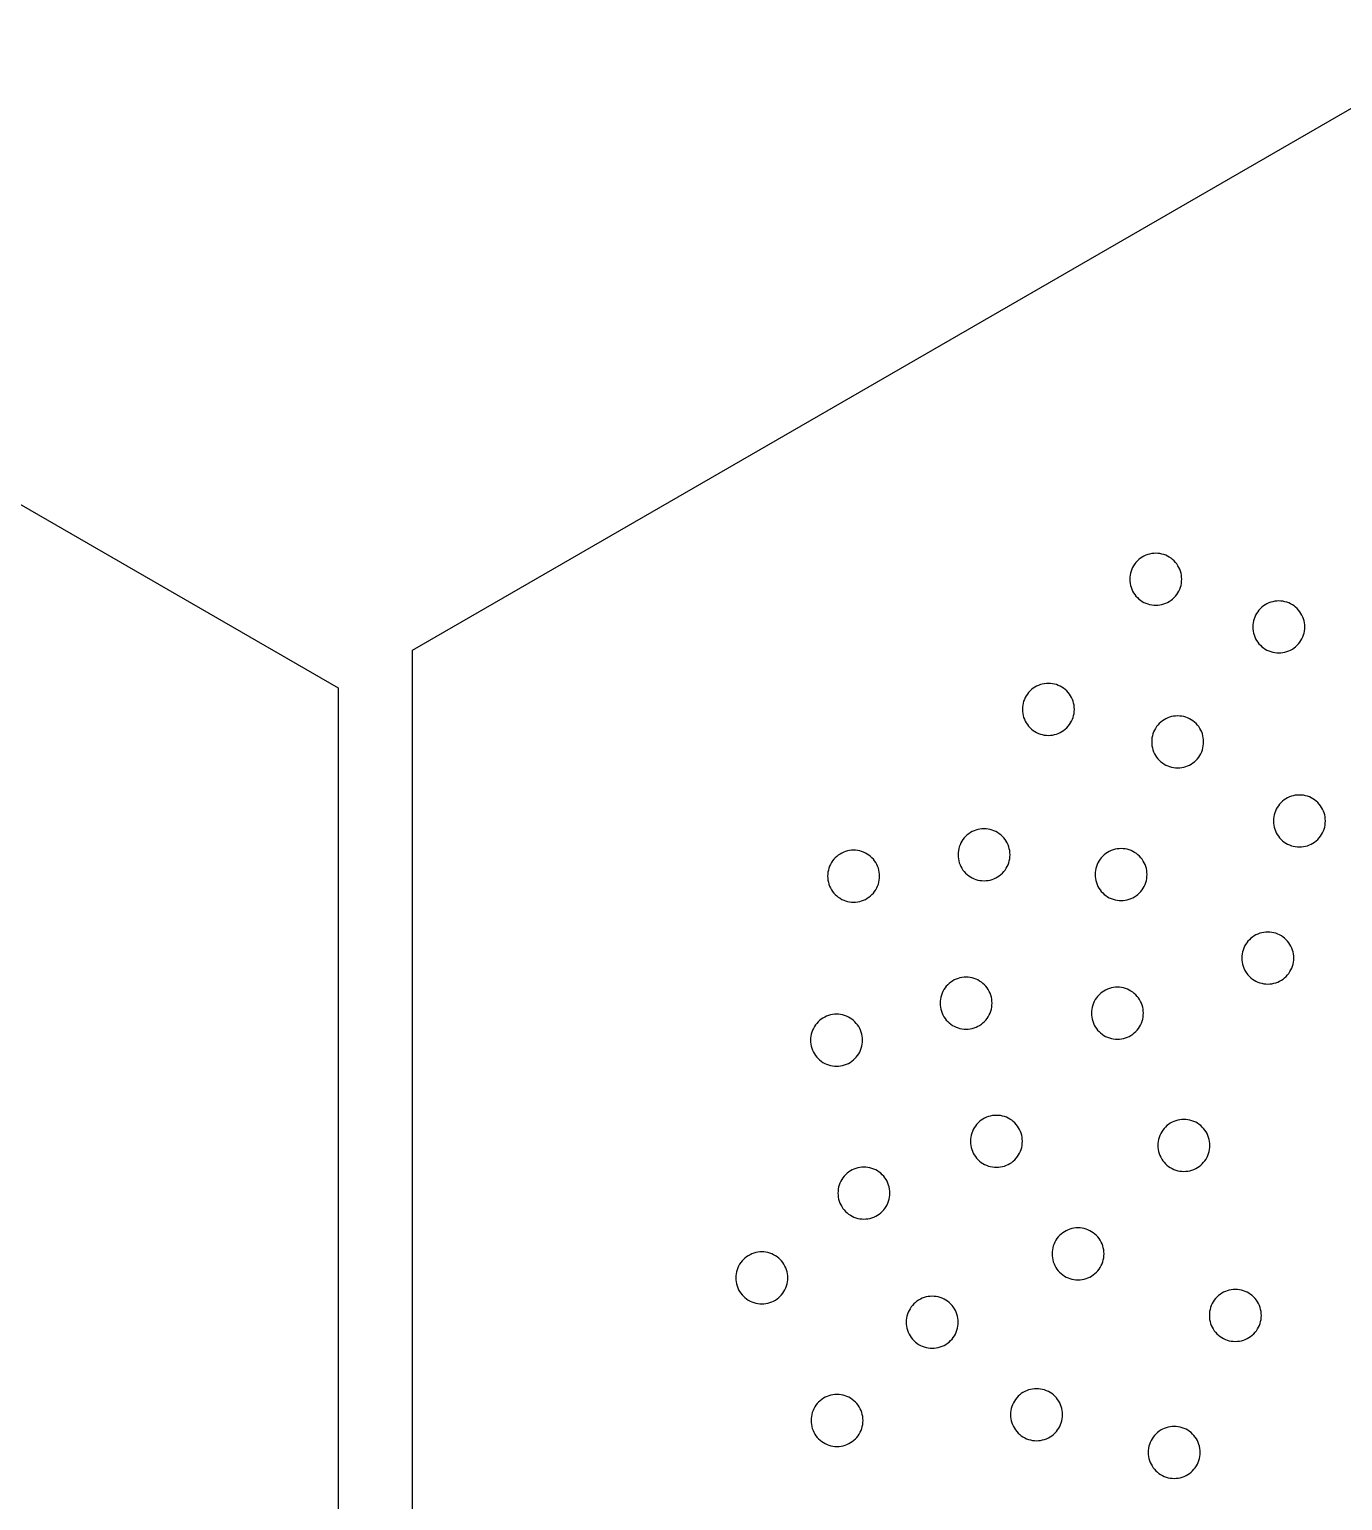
# Model space of a CAD drawing. Header units: millimetres. Extents: x 0 to 377, y 0 to 280.
# Drawn here: x 240.1 to 310.9, y 200.8 to 280 of the extents above; entities that cross this region are included whole.
import ezdxf

# ---------------------------------------------------------------- set-up
doc = ezdxf.new("R2010")
doc.units = ezdxf.units.MM
doc.layers.add('CUT', color=1, linetype='Continuous')

msp = doc.modelspace()

# ---------------------------------------------------------------- linework, layer by layer
at = {"layer": 'CUT'}
for points in [[(256.764, 173.6), (195.334, 138.133), (133.904, 173.6), (133.904, 244.533), (195.334, 280), (256.764, 244.533), (256.764, 173.6)], [(376.58, 179.7), (318.672, 146.267), (260.764, 179.7), (260.764, 246.567), (318.672, 280), (376.58, 246.567), (376.58, 179.7)], [(302.09, 249.846), (302.128, 249.949), (302.158, 250.055), (302.179, 250.163), (302.192, 250.272), (302.196, 250.382), (302.192, 250.492), (302.179, 250.601), (302.158, 250.709), (302.128, 250.815), (302.09, 250.918), (302.044, 251.018), (301.99, 251.114), (301.929, 251.205), (301.861, 251.291), (301.786, 251.372), (301.706, 251.447), (301.619, 251.515), (301.528, 251.576), (301.432, 251.629), (301.332, 251.675), (301.229, 251.714), (301.123, 251.743), (301.015, 251.765), (300.906, 251.778), (300.796, 251.782), (300.686, 251.778), (300.577, 251.765), (300.469, 251.743), (300.364, 251.714), (300.261, 251.675), (300.161, 251.629), (300.065, 251.576), (299.973, 251.515), (299.887, 251.447), (299.806, 251.372), (299.732, 251.291), (299.664, 251.205), (299.603, 251.114), (299.549, 251.018), (299.503, 250.918), (299.465, 250.815), (299.435, 250.709), (299.414, 250.601), (299.401, 250.492), (299.396, 250.382), (299.401, 250.272), (299.414, 250.163), (299.435, 250.055), (299.465, 249.949), (299.503, 249.846), (299.549, 249.746), (299.603, 249.651), (299.664, 249.559), (299.732, 249.473), (299.806, 249.392), (299.887, 249.317), (299.973, 249.249), (300.065, 249.188), (300.161, 249.135), (300.261, 249.089), (300.364, 249.051), (300.469, 249.021), (300.577, 248.999), (300.686, 248.986), (300.796, 248.982), (300.906, 248.986), (301.015, 248.999), (301.123, 249.021), (301.229, 249.051), (301.332, 249.089), (301.432, 249.135), (301.528, 249.188), (301.619, 249.249), (301.706, 249.317), (301.786, 249.392), (301.861, 249.473), (301.929, 249.559), (301.99, 249.651), (302.044, 249.746), (302.09, 249.846)], [(308.715, 247.278), (308.753, 247.381), (308.783, 247.487), (308.804, 247.595), (308.817, 247.704), (308.821, 247.814), (308.817, 247.924), (308.804, 248.033), (308.783, 248.141), (308.753, 248.247), (308.715, 248.35), (308.669, 248.45), (308.615, 248.546), (308.554, 248.637), (308.486, 248.723), (308.411, 248.804), (308.331, 248.879), (308.244, 248.947), (308.153, 249.008), (308.057, 249.061), (307.957, 249.107), (307.854, 249.145), (307.748, 249.175), (307.64, 249.197), (307.531, 249.21), (307.421, 249.214), (307.312, 249.21), (307.202, 249.197), (307.095, 249.175), (306.989, 249.145), (306.886, 249.107), (306.786, 249.061), (306.69, 249.008), (306.599, 248.947), (306.512, 248.879), (306.431, 248.804), (306.357, 248.723), (306.289, 248.637), (306.228, 248.546), (306.174, 248.45), (306.128, 248.35), (306.09, 248.247), (306.06, 248.141), (306.039, 248.033), (306.026, 247.924), (306.021, 247.814), (306.026, 247.704), (306.039, 247.595), (306.06, 247.487), (306.09, 247.381), (306.128, 247.278), (306.174, 247.178), (306.228, 247.083), (306.289, 246.991), (306.357, 246.905), (306.431, 246.824), (306.512, 246.749), (306.599, 246.681), (306.69, 246.62), (306.786, 246.567), (306.886, 246.521), (306.989, 246.483), (307.095, 246.453), (307.202, 246.431), (307.312, 246.418), (307.421, 246.414), (307.531, 246.418), (307.64, 246.431), (307.748, 246.453), (307.854, 246.483), (307.957, 246.521), (308.057, 246.567), (308.153, 246.62), (308.244, 246.681), (308.331, 246.749), (308.411, 246.824), (308.486, 246.905), (308.554, 246.991), (308.615, 247.083), (308.669, 247.178), (308.715, 247.278)], [(296.308, 242.839), (296.346, 242.942), (296.376, 243.048), (296.397, 243.156), (296.41, 243.265), (296.414, 243.375), (296.41, 243.485), (296.397, 243.594), (296.376, 243.702), (296.346, 243.808), (296.308, 243.911), (296.262, 244.011), (296.208, 244.106), (296.147, 244.198), (296.079, 244.284), (296.004, 244.365), (295.924, 244.439), (295.837, 244.508), (295.746, 244.569), (295.65, 244.622), (295.55, 244.668), (295.447, 244.706), (295.341, 244.736), (295.233, 244.758), (295.124, 244.771), (295.014, 244.775), (294.905, 244.771), (294.795, 244.758), (294.688, 244.736), (294.582, 244.706), (294.479, 244.668), (294.379, 244.622), (294.283, 244.569), (294.192, 244.508), (294.105, 244.439), (294.025, 244.365), (293.95, 244.284), (293.882, 244.198), (293.821, 244.106), (293.767, 244.011), (293.721, 243.911), (293.683, 243.808), (293.653, 243.702), (293.632, 243.594), (293.619, 243.485), (293.614, 243.375), (293.619, 243.265), (293.632, 243.156), (293.653, 243.048), (293.683, 242.942), (293.721, 242.839), (293.767, 242.739), (293.821, 242.643), (293.882, 242.552), (293.95, 242.466), (294.025, 242.385), (294.105, 242.31), (294.192, 242.242), (294.283, 242.181), (294.379, 242.128), (294.479, 242.081), (294.582, 242.043), (294.688, 242.014), (294.795, 241.992), (294.905, 241.979), (295.014, 241.975), (295.124, 241.979), (295.233, 241.992), (295.341, 242.014), (295.447, 242.043), (295.55, 242.081), (295.65, 242.128), (295.746, 242.181), (295.837, 242.242), (295.924, 242.31), (296.004, 242.385), (296.079, 242.466), (296.147, 242.552), (296.208, 242.643), (296.262, 242.739), (296.308, 242.839)], [(303.27, 241.086), (303.308, 241.189), (303.338, 241.295), (303.359, 241.402), (303.372, 241.512), (303.377, 241.621), (303.372, 241.731), (303.359, 241.841), (303.338, 241.948), (303.308, 242.054), (303.27, 242.157), (303.224, 242.257), (303.17, 242.353), (303.109, 242.444), (303.041, 242.531), (302.966, 242.611), (302.886, 242.686), (302.799, 242.754), (302.708, 242.815), (302.612, 242.869), (302.512, 242.915), (302.409, 242.953), (302.303, 242.983), (302.196, 243.004), (302.086, 243.017), (301.977, 243.021), (301.867, 243.017), (301.758, 243.004), (301.65, 242.983), (301.544, 242.953), (301.441, 242.915), (301.341, 242.869), (301.245, 242.815), (301.154, 242.754), (301.067, 242.686), (300.987, 242.611), (300.912, 242.531), (300.844, 242.444), (300.783, 242.353), (300.729, 242.257), (300.683, 242.157), (300.645, 242.054), (300.615, 241.948), (300.594, 241.841), (300.581, 241.731), (300.577, 241.621), (300.581, 241.512), (300.594, 241.402), (300.615, 241.295), (300.645, 241.189), (300.683, 241.086), (300.729, 240.986), (300.783, 240.89), (300.844, 240.799), (300.912, 240.712), (300.987, 240.632), (301.067, 240.557), (301.154, 240.489), (301.245, 240.428), (301.341, 240.374), (301.441, 240.328), (301.544, 240.29), (301.65, 240.26), (301.758, 240.239), (301.867, 240.226), (301.977, 240.221), (302.086, 240.226), (302.196, 240.239), (302.303, 240.26), (302.409, 240.29), (302.512, 240.328), (302.612, 240.374), (302.708, 240.428), (302.799, 240.489), (302.886, 240.557), (302.966, 240.632), (303.041, 240.712), (303.109, 240.799), (303.17, 240.89), (303.224, 240.986), (303.27, 241.086)], [(309.826, 236.826), (309.864, 236.929), (309.894, 237.035), (309.915, 237.143), (309.928, 237.252), (309.932, 237.362), (309.928, 237.472), (309.915, 237.581), (309.894, 237.689), (309.864, 237.795), (309.826, 237.898), (309.78, 237.998), (309.726, 238.094), (309.665, 238.185), (309.597, 238.271), (309.522, 238.352), (309.442, 238.427), (309.355, 238.495), (309.264, 238.556), (309.168, 238.609), (309.068, 238.656), (308.965, 238.694), (308.859, 238.723), (308.751, 238.745), (308.642, 238.758), (308.532, 238.762), (308.422, 238.758), (308.313, 238.745), (308.205, 238.723), (308.1, 238.694), (307.997, 238.656), (307.897, 238.609), (307.801, 238.556), (307.709, 238.495), (307.623, 238.427), (307.542, 238.352), (307.468, 238.271), (307.4, 238.185), (307.339, 238.094), (307.285, 237.998), (307.239, 237.898), (307.201, 237.795), (307.171, 237.689), (307.15, 237.581), (307.137, 237.472), (307.132, 237.362), (307.137, 237.252), (307.15, 237.143), (307.171, 237.035), (307.201, 236.929), (307.239, 236.826), (307.285, 236.727), (307.339, 236.631), (307.4, 236.539), (307.468, 236.453), (307.542, 236.372), (307.623, 236.298), (307.709, 236.229), (307.801, 236.168), (307.897, 236.115), (307.997, 236.069), (308.1, 236.031), (308.205, 236.001), (308.313, 235.979), (308.422, 235.966), (308.532, 235.962), (308.642, 235.966), (308.751, 235.979), (308.859, 236.001), (308.965, 236.031), (309.068, 236.069), (309.168, 236.115), (309.264, 236.168), (309.355, 236.229), (309.442, 236.298), (309.522, 236.372), (309.597, 236.453), (309.665, 236.539), (309.726, 236.631), (309.78, 236.727), (309.826, 236.826)], [(292.796, 234.909), (292.842, 235.009), (292.88, 235.112), (292.909, 235.218), (292.931, 235.326), (292.944, 235.435), (292.948, 235.545), (292.944, 235.654), (292.931, 235.764), (292.909, 235.871), (292.88, 235.977), (292.842, 236.08), (292.796, 236.18), (292.742, 236.276), (292.681, 236.367), (292.613, 236.454), (292.538, 236.535), (292.457, 236.609), (292.371, 236.677), (292.28, 236.738), (292.184, 236.792), (292.084, 236.838), (291.981, 236.876), (291.875, 236.906), (291.767, 236.927), (291.658, 236.94), (291.548, 236.945), (291.438, 236.94), (291.329, 236.927), (291.221, 236.906), (291.115, 236.876), (291.012, 236.838), (290.913, 236.792), (290.817, 236.738), (290.725, 236.677), (290.639, 236.609), (290.558, 236.535), (290.484, 236.454), (290.415, 236.367), (290.354, 236.276), (290.301, 236.18), (290.255, 236.08), (290.217, 235.977), (290.187, 235.871), (290.165, 235.764), (290.152, 235.654), (290.148, 235.545), (290.152, 235.435), (290.165, 235.326), (290.187, 235.218), (290.217, 235.112), (290.255, 235.009), (290.301, 234.909), (290.354, 234.813), (290.415, 234.722), (290.484, 234.635), (290.558, 234.555), (290.639, 234.48), (290.725, 234.412), (290.817, 234.351), (290.913, 234.297), (291.012, 234.251), (291.115, 234.213), (291.221, 234.183), (291.329, 234.162), (291.438, 234.149), (291.548, 234.145), (291.658, 234.149), (291.767, 234.162), (291.875, 234.183), (291.981, 234.213), (292.084, 234.251), (292.184, 234.297), (292.28, 234.351), (292.371, 234.412), (292.457, 234.48), (292.538, 234.555), (292.613, 234.635), (292.681, 234.722), (292.742, 234.813), (292.796, 234.909)], [(285.819, 233.854), (285.857, 233.957), (285.887, 234.063), (285.908, 234.171), (285.921, 234.28), (285.925, 234.39), (285.921, 234.5), (285.908, 234.609), (285.887, 234.716), (285.857, 234.822), (285.819, 234.925), (285.773, 235.025), (285.719, 235.121), (285.658, 235.213), (285.59, 235.299), (285.515, 235.38), (285.435, 235.454), (285.348, 235.522), (285.257, 235.583), (285.161, 235.637), (285.061, 235.683), (284.958, 235.721), (284.852, 235.751), (284.744, 235.772), (284.635, 235.785), (284.525, 235.79), (284.415, 235.785), (284.306, 235.772), (284.199, 235.751), (284.093, 235.721), (283.99, 235.683), (283.89, 235.637), (283.794, 235.583), (283.702, 235.522), (283.616, 235.454), (283.535, 235.38), (283.461, 235.299), (283.393, 235.213), (283.332, 235.121), (283.278, 235.025), (283.232, 234.925), (283.194, 234.822), (283.164, 234.716), (283.143, 234.609), (283.13, 234.5), (283.125, 234.39), (283.13, 234.28), (283.143, 234.171), (283.164, 234.063), (283.194, 233.957), (283.232, 233.854), (283.278, 233.754), (283.332, 233.658), (283.393, 233.567), (283.461, 233.48), (283.535, 233.4), (283.616, 233.325), (283.702, 233.257), (283.794, 233.196), (283.89, 233.142), (283.99, 233.096), (284.093, 233.058), (284.199, 233.028), (284.306, 233.007), (284.415, 232.994), (284.525, 232.99), (284.635, 232.994), (284.744, 233.007), (284.852, 233.028), (284.958, 233.058), (285.061, 233.096), (285.161, 233.142), (285.257, 233.196), (285.348, 233.257), (285.435, 233.325), (285.515, 233.4), (285.59, 233.48), (285.658, 233.567), (285.719, 233.658), (285.773, 233.754), (285.819, 233.854)], [(300.177, 233.839), (300.223, 233.939), (300.261, 234.042), (300.291, 234.148), (300.312, 234.256), (300.325, 234.365), (300.33, 234.475), (300.325, 234.584), (300.312, 234.694), (300.291, 234.801), (300.261, 234.907), (300.223, 235.01), (300.177, 235.11), (300.123, 235.206), (300.062, 235.297), (299.994, 235.384), (299.919, 235.465), (299.839, 235.539), (299.752, 235.607), (299.661, 235.668), (299.565, 235.722), (299.465, 235.768), (299.362, 235.806), (299.256, 235.836), (299.149, 235.857), (299.039, 235.87), (298.93, 235.875), (298.82, 235.87), (298.71, 235.857), (298.603, 235.836), (298.497, 235.806), (298.394, 235.768), (298.294, 235.722), (298.198, 235.668), (298.107, 235.607), (298.02, 235.539), (297.94, 235.465), (297.865, 235.384), (297.797, 235.297), (297.736, 235.206), (297.682, 235.11), (297.636, 235.01), (297.598, 234.907), (297.568, 234.801), (297.547, 234.694), (297.534, 234.584), (297.53, 234.475), (297.534, 234.365), (297.547, 234.256), (297.568, 234.148), (297.598, 234.042), (297.636, 233.939), (297.682, 233.839), (297.736, 233.743), (297.797, 233.652), (297.865, 233.565), (297.94, 233.485), (298.02, 233.41), (298.107, 233.342), (298.198, 233.281), (298.294, 233.227), (298.394, 233.181), (298.497, 233.143), (298.603, 233.113), (298.71, 233.092), (298.82, 233.079), (298.93, 233.075), (299.039, 233.079), (299.149, 233.092), (299.256, 233.113), (299.362, 233.143), (299.465, 233.181), (299.565, 233.227), (299.661, 233.281), (299.752, 233.342), (299.839, 233.41), (299.919, 233.485), (299.994, 233.565), (300.062, 233.652), (300.123, 233.743), (300.177, 233.839)], [(308.076, 229.344), (308.122, 229.443), (308.16, 229.547), (308.19, 229.652), (308.212, 229.76), (308.225, 229.869), (308.229, 229.979), (308.225, 230.089), (308.212, 230.198), (308.19, 230.306), (308.16, 230.412), (308.122, 230.515), (308.076, 230.615), (308.023, 230.711), (307.961, 230.802), (307.893, 230.888), (307.819, 230.969), (307.738, 231.044), (307.652, 231.112), (307.56, 231.173), (307.464, 231.227), (307.365, 231.273), (307.261, 231.311), (307.156, 231.341), (307.048, 231.362), (306.939, 231.375), (306.829, 231.379), (306.719, 231.375), (306.61, 231.362), (306.502, 231.341), (306.396, 231.311), (306.293, 231.273), (306.193, 231.227), (306.097, 231.173), (306.006, 231.112), (305.92, 231.044), (305.839, 230.969), (305.764, 230.888), (305.696, 230.802), (305.635, 230.711), (305.581, 230.615), (305.535, 230.515), (305.497, 230.412), (305.468, 230.306), (305.446, 230.198), (305.433, 230.089), (305.429, 229.979), (305.433, 229.869), (305.446, 229.76), (305.468, 229.652), (305.497, 229.547), (305.535, 229.443), (305.581, 229.344), (305.635, 229.248), (305.696, 229.156), (305.764, 229.07), (305.839, 228.989), (305.92, 228.915), (306.006, 228.847), (306.097, 228.786), (306.193, 228.732), (306.293, 228.686), (306.396, 228.648), (306.502, 228.618), (306.61, 228.596), (306.719, 228.584), (306.829, 228.579), (306.939, 228.584), (307.048, 228.596), (307.156, 228.618), (307.261, 228.648), (307.365, 228.686), (307.464, 228.732), (307.56, 228.786), (307.652, 228.847), (307.738, 228.915), (307.819, 228.989), (307.893, 229.07), (307.961, 229.156), (308.023, 229.248), (308.076, 229.344)], [(291.875, 227.013), (291.913, 227.117), (291.943, 227.222), (291.964, 227.33), (291.977, 227.439), (291.981, 227.549), (291.977, 227.659), (291.964, 227.768), (291.943, 227.876), (291.913, 227.982), (291.875, 228.085), (291.829, 228.185), (291.775, 228.281), (291.714, 228.372), (291.646, 228.458), (291.571, 228.539), (291.49, 228.614), (291.404, 228.682), (291.313, 228.743), (291.217, 228.797), (291.117, 228.843), (291.014, 228.881), (290.908, 228.91), (290.8, 228.932), (290.691, 228.945), (290.581, 228.949), (290.471, 228.945), (290.362, 228.932), (290.254, 228.91), (290.149, 228.881), (290.045, 228.843), (289.946, 228.797), (289.85, 228.743), (289.758, 228.682), (289.672, 228.614), (289.591, 228.539), (289.517, 228.458), (289.449, 228.372), (289.388, 228.281), (289.334, 228.185), (289.288, 228.085), (289.25, 227.982), (289.22, 227.876), (289.198, 227.768), (289.186, 227.659), (289.181, 227.549), (289.186, 227.439), (289.198, 227.33), (289.22, 227.222), (289.25, 227.117), (289.288, 227.013), (289.334, 226.914), (289.388, 226.818), (289.449, 226.726), (289.517, 226.64), (289.591, 226.559), (289.672, 226.485), (289.758, 226.417), (289.85, 226.355), (289.946, 226.302), (290.045, 226.256), (290.149, 226.218), (290.254, 226.188), (290.362, 226.166), (290.471, 226.153), (290.581, 226.149), (290.691, 226.153), (290.8, 226.166), (290.908, 226.188), (291.014, 226.218), (291.117, 226.256), (291.217, 226.302), (291.313, 226.355), (291.404, 226.417), (291.49, 226.485), (291.571, 226.559), (291.646, 226.64), (291.714, 226.726), (291.775, 226.818), (291.829, 226.914), (291.875, 227.013)], [(300.025, 226.472), (300.063, 226.575), (300.093, 226.681), (300.114, 226.789), (300.127, 226.898), (300.131, 227.008), (300.127, 227.117), (300.114, 227.227), (300.093, 227.334), (300.063, 227.44), (300.025, 227.543), (299.979, 227.643), (299.925, 227.739), (299.864, 227.831), (299.796, 227.917), (299.721, 227.998), (299.641, 228.072), (299.554, 228.14), (299.463, 228.201), (299.367, 228.255), (299.267, 228.301), (299.164, 228.339), (299.058, 228.369), (298.95, 228.39), (298.841, 228.403), (298.731, 228.408), (298.622, 228.403), (298.512, 228.39), (298.405, 228.369), (298.299, 228.339), (298.196, 228.301), (298.096, 228.255), (298, 228.201), (297.908, 228.14), (297.822, 228.072), (297.741, 227.998), (297.667, 227.917), (297.599, 227.831), (297.538, 227.739), (297.484, 227.643), (297.438, 227.543), (297.4, 227.44), (297.37, 227.334), (297.349, 227.227), (297.336, 227.117), (297.331, 227.008), (297.336, 226.898), (297.349, 226.789), (297.37, 226.681), (297.4, 226.575), (297.438, 226.472), (297.484, 226.372), (297.538, 226.276), (297.599, 226.185), (297.667, 226.098), (297.741, 226.018), (297.822, 225.943), (297.908, 225.875), (298, 225.814), (298.096, 225.76), (298.196, 225.714), (298.299, 225.676), (298.405, 225.646), (298.512, 225.625), (298.622, 225.612), (298.731, 225.608), (298.841, 225.612), (298.95, 225.625), (299.058, 225.646), (299.164, 225.676), (299.267, 225.714), (299.367, 225.76), (299.463, 225.814), (299.554, 225.875), (299.641, 225.943), (299.721, 226.018), (299.796, 226.098), (299.864, 226.185), (299.925, 226.276), (299.979, 226.372), (300.025, 226.472)], [(284.854, 224.917), (284.9, 225.017), (284.938, 225.12), (284.968, 225.226), (284.989, 225.334), (285.002, 225.443), (285.007, 225.553), (285.002, 225.663), (284.989, 225.772), (284.968, 225.88), (284.938, 225.985), (284.9, 226.089), (284.854, 226.188), (284.8, 226.284), (284.739, 226.376), (284.671, 226.462), (284.597, 226.543), (284.516, 226.617), (284.429, 226.685), (284.338, 226.747), (284.242, 226.8), (284.142, 226.846), (284.039, 226.884), (283.933, 226.914), (283.826, 226.936), (283.716, 226.949), (283.607, 226.953), (283.497, 226.949), (283.388, 226.936), (283.28, 226.914), (283.174, 226.884), (283.071, 226.846), (282.971, 226.8), (282.875, 226.747), (282.784, 226.685), (282.697, 226.617), (282.617, 226.543), (282.542, 226.462), (282.474, 226.376), (282.413, 226.284), (282.359, 226.188), (282.313, 226.089), (282.275, 225.985), (282.245, 225.88), (282.224, 225.772), (282.211, 225.663), (282.207, 225.553), (282.211, 225.443), (282.224, 225.334), (282.245, 225.226), (282.275, 225.12), (282.313, 225.017), (282.359, 224.917), (282.413, 224.821), (282.474, 224.73), (282.542, 224.644), (282.617, 224.563), (282.697, 224.488), (282.784, 224.42), (282.875, 224.359), (282.971, 224.305), (283.071, 224.259), (283.174, 224.221), (283.28, 224.192), (283.388, 224.17), (283.497, 224.157), (283.607, 224.153), (283.716, 224.157), (283.826, 224.17), (283.933, 224.192), (284.039, 224.221), (284.142, 224.259), (284.242, 224.305), (284.338, 224.359), (284.429, 224.42), (284.516, 224.488), (284.597, 224.563), (284.671, 224.644), (284.739, 224.73), (284.8, 224.821), (284.854, 224.917)], [(293.462, 219.472), (293.508, 219.572), (293.546, 219.675), (293.576, 219.781), (293.598, 219.888), (293.61, 219.998), (293.615, 220.107), (293.61, 220.217), (293.598, 220.326), (293.576, 220.434), (293.546, 220.54), (293.508, 220.643), (293.462, 220.743), (293.408, 220.839), (293.347, 220.93), (293.279, 221.017), (293.205, 221.097), (293.124, 221.172), (293.038, 221.24), (292.946, 221.301), (292.85, 221.355), (292.75, 221.401), (292.647, 221.439), (292.542, 221.469), (292.434, 221.49), (292.325, 221.503), (292.215, 221.507), (292.105, 221.503), (291.996, 221.49), (291.888, 221.469), (291.782, 221.439), (291.679, 221.401), (291.579, 221.355), (291.483, 221.301), (291.392, 221.24), (291.306, 221.172), (291.225, 221.097), (291.15, 221.017), (291.082, 220.93), (291.021, 220.839), (290.967, 220.743), (290.921, 220.643), (290.883, 220.54), (290.853, 220.434), (290.832, 220.326), (290.819, 220.217), (290.815, 220.107), (290.819, 219.998), (290.832, 219.888), (290.853, 219.781), (290.883, 219.675), (290.921, 219.572), (290.967, 219.472), (291.021, 219.376), (291.082, 219.285), (291.15, 219.198), (291.225, 219.117), (291.306, 219.043), (291.392, 218.975), (291.483, 218.914), (291.579, 218.86), (291.679, 218.814), (291.782, 218.776), (291.888, 218.746), (291.996, 218.725), (292.105, 218.712), (292.215, 218.707), (292.325, 218.712), (292.434, 218.725), (292.542, 218.746), (292.647, 218.776), (292.75, 218.814), (292.85, 218.86), (292.946, 218.914), (293.038, 218.975), (293.124, 219.043), (293.205, 219.117), (293.279, 219.198), (293.347, 219.285), (293.408, 219.376), (293.462, 219.472)], [(303.605, 219.351), (303.643, 219.454), (303.673, 219.56), (303.694, 219.668), (303.707, 219.777), (303.711, 219.887), (303.707, 219.997), (303.694, 220.106), (303.673, 220.214), (303.643, 220.32), (303.605, 220.423), (303.559, 220.522), (303.505, 220.618), (303.444, 220.71), (303.376, 220.796), (303.301, 220.877), (303.22, 220.951), (303.134, 221.02), (303.043, 221.081), (302.947, 221.134), (302.847, 221.18), (302.744, 221.218), (302.638, 221.248), (302.53, 221.27), (302.421, 221.283), (302.311, 221.287), (302.201, 221.283), (302.092, 221.27), (301.984, 221.248), (301.879, 221.218), (301.776, 221.18), (301.676, 221.134), (301.58, 221.081), (301.488, 221.02), (301.402, 220.951), (301.321, 220.877), (301.247, 220.796), (301.179, 220.71), (301.118, 220.618), (301.064, 220.522), (301.018, 220.423), (300.98, 220.32), (300.95, 220.214), (300.928, 220.106), (300.916, 219.997), (300.911, 219.887), (300.916, 219.777), (300.928, 219.668), (300.95, 219.56), (300.98, 219.454), (301.018, 219.351), (301.064, 219.251), (301.118, 219.155), (301.179, 219.064), (301.247, 218.978), (301.321, 218.897), (301.402, 218.822), (301.488, 218.754), (301.58, 218.693), (301.676, 218.639), (301.776, 218.593), (301.879, 218.555), (301.984, 218.526), (302.092, 218.504), (302.201, 218.491), (302.311, 218.487), (302.421, 218.491), (302.53, 218.504), (302.638, 218.526), (302.744, 218.555), (302.847, 218.593), (302.947, 218.639), (303.043, 218.693), (303.134, 218.754), (303.22, 218.822), (303.301, 218.897), (303.376, 218.978), (303.444, 219.064), (303.505, 219.155), (303.559, 219.251), (303.605, 219.351)], [(286.374, 216.784), (286.412, 216.887), (286.442, 216.993), (286.463, 217.101), (286.476, 217.21), (286.48, 217.32), (286.476, 217.43), (286.463, 217.539), (286.442, 217.647), (286.412, 217.752), (286.374, 217.856), (286.328, 217.955), (286.274, 218.051), (286.213, 218.143), (286.145, 218.229), (286.07, 218.31), (285.99, 218.384), (285.903, 218.452), (285.812, 218.513), (285.716, 218.567), (285.616, 218.613), (285.513, 218.651), (285.407, 218.681), (285.299, 218.703), (285.19, 218.715), (285.08, 218.72), (284.971, 218.715), (284.861, 218.703), (284.754, 218.681), (284.648, 218.651), (284.545, 218.613), (284.445, 218.567), (284.349, 218.513), (284.258, 218.452), (284.171, 218.384), (284.091, 218.31), (284.016, 218.229), (283.948, 218.143), (283.887, 218.051), (283.833, 217.955), (283.787, 217.856), (283.749, 217.752), (283.719, 217.647), (283.698, 217.539), (283.685, 217.43), (283.68, 217.32), (283.685, 217.21), (283.698, 217.101), (283.719, 216.993), (283.749, 216.887), (283.787, 216.784), (283.833, 216.684), (283.887, 216.588), (283.948, 216.497), (284.016, 216.411), (284.091, 216.33), (284.171, 216.255), (284.258, 216.187), (284.349, 216.126), (284.445, 216.072), (284.545, 216.026), (284.648, 215.988), (284.754, 215.958), (284.861, 215.937), (284.971, 215.924), (285.08, 215.92), (285.19, 215.924), (285.299, 215.937), (285.407, 215.958), (285.513, 215.988), (285.616, 216.026), (285.716, 216.072), (285.812, 216.126), (285.903, 216.187), (285.99, 216.255), (286.07, 216.33), (286.145, 216.411), (286.213, 216.497), (286.274, 216.588), (286.328, 216.684), (286.374, 216.784)], [(297.904, 213.51), (297.942, 213.613), (297.972, 213.719), (297.994, 213.827), (298.007, 213.936), (298.011, 214.046), (298.007, 214.155), (297.994, 214.265), (297.972, 214.372), (297.942, 214.478), (297.904, 214.581), (297.858, 214.681), (297.805, 214.777), (297.744, 214.869), (297.675, 214.955), (297.601, 215.036), (297.52, 215.11), (297.434, 215.178), (297.342, 215.239), (297.247, 215.293), (297.147, 215.339), (297.044, 215.377), (296.938, 215.407), (296.83, 215.428), (296.721, 215.441), (296.611, 215.446), (296.501, 215.441), (296.392, 215.428), (296.284, 215.407), (296.178, 215.377), (296.075, 215.339), (295.975, 215.293), (295.879, 215.239), (295.788, 215.178), (295.702, 215.11), (295.621, 215.036), (295.546, 214.955), (295.478, 214.869), (295.417, 214.777), (295.364, 214.681), (295.317, 214.581), (295.279, 214.478), (295.25, 214.372), (295.228, 214.265), (295.215, 214.155), (295.211, 214.046), (295.215, 213.936), (295.228, 213.827), (295.25, 213.719), (295.279, 213.613), (295.317, 213.51), (295.364, 213.41), (295.417, 213.314), (295.478, 213.223), (295.546, 213.136), (295.621, 213.056), (295.702, 212.981), (295.788, 212.913), (295.879, 212.852), (295.975, 212.798), (296.075, 212.752), (296.178, 212.714), (296.284, 212.684), (296.392, 212.663), (296.501, 212.65), (296.611, 212.646), (296.721, 212.65), (296.83, 212.663), (296.938, 212.684), (297.044, 212.714), (297.147, 212.752), (297.247, 212.798), (297.342, 212.852), (297.434, 212.913), (297.52, 212.981), (297.601, 213.056), (297.675, 213.136), (297.744, 213.223), (297.805, 213.314), (297.858, 213.41), (297.904, 213.51)], [(280.829, 212.116), (280.875, 212.216), (280.913, 212.319), (280.943, 212.425), (280.964, 212.533), (280.977, 212.642), (280.981, 212.752), (280.977, 212.862), (280.964, 212.971), (280.943, 213.079), (280.913, 213.185), (280.875, 213.288), (280.829, 213.388), (280.775, 213.483), (280.714, 213.575), (280.646, 213.661), (280.571, 213.742), (280.491, 213.816), (280.404, 213.885), (280.313, 213.946), (280.217, 213.999), (280.117, 214.045), (280.014, 214.083), (279.908, 214.113), (279.8, 214.135), (279.691, 214.148), (279.581, 214.152), (279.472, 214.148), (279.362, 214.135), (279.255, 214.113), (279.149, 214.083), (279.046, 214.045), (278.946, 213.999), (278.85, 213.946), (278.759, 213.885), (278.672, 213.816), (278.591, 213.742), (278.517, 213.661), (278.449, 213.575), (278.388, 213.483), (278.334, 213.388), (278.288, 213.288), (278.25, 213.185), (278.22, 213.079), (278.199, 212.971), (278.186, 212.862), (278.181, 212.752), (278.186, 212.642), (278.199, 212.533), (278.22, 212.425), (278.25, 212.319), (278.288, 212.216), (278.334, 212.116), (278.388, 212.02), (278.449, 211.929), (278.517, 211.843), (278.591, 211.762), (278.672, 211.687), (278.759, 211.619), (278.85, 211.558), (278.946, 211.505), (279.046, 211.458), (279.149, 211.42), (279.255, 211.391), (279.362, 211.369), (279.472, 211.356), (279.581, 211.352), (279.691, 211.356), (279.8, 211.369), (279.908, 211.391), (280.014, 211.42), (280.117, 211.458), (280.217, 211.505), (280.313, 211.558), (280.404, 211.619), (280.491, 211.687), (280.571, 211.762), (280.646, 211.843), (280.714, 211.929), (280.775, 212.02), (280.829, 212.116)], [(290.007, 209.725), (290.053, 209.825), (290.091, 209.928), (290.12, 210.034), (290.142, 210.142), (290.155, 210.251), (290.159, 210.361), (290.155, 210.471), (290.142, 210.58), (290.12, 210.688), (290.091, 210.794), (290.053, 210.897), (290.007, 210.997), (289.953, 211.093), (289.892, 211.184), (289.824, 211.27), (289.749, 211.351), (289.668, 211.426), (289.582, 211.494), (289.491, 211.555), (289.395, 211.608), (289.295, 211.654), (289.192, 211.692), (289.086, 211.722), (288.978, 211.744), (288.869, 211.757), (288.759, 211.761), (288.649, 211.757), (288.54, 211.744), (288.432, 211.722), (288.327, 211.692), (288.223, 211.654), (288.124, 211.608), (288.028, 211.555), (287.936, 211.494), (287.85, 211.426), (287.769, 211.351), (287.695, 211.27), (287.627, 211.184), (287.565, 211.093), (287.512, 210.997), (287.466, 210.897), (287.428, 210.794), (287.398, 210.688), (287.376, 210.58), (287.363, 210.471), (287.359, 210.361), (287.363, 210.251), (287.376, 210.142), (287.398, 210.034), (287.428, 209.928), (287.466, 209.825), (287.512, 209.725), (287.565, 209.63), (287.627, 209.538), (287.695, 209.452), (287.769, 209.371), (287.85, 209.296), (287.936, 209.228), (288.028, 209.167), (288.124, 209.114), (288.223, 209.068), (288.327, 209.03), (288.432, 209), (288.54, 208.978), (288.649, 208.965), (288.759, 208.961), (288.869, 208.965), (288.978, 208.978), (289.086, 209), (289.192, 209.03), (289.295, 209.068), (289.395, 209.114), (289.491, 209.167), (289.582, 209.228), (289.668, 209.296), (289.749, 209.371), (289.824, 209.452), (289.892, 209.538), (289.953, 209.63), (290.007, 209.725)], [(306.377, 210.194), (306.415, 210.297), (306.444, 210.403), (306.466, 210.511), (306.479, 210.62), (306.483, 210.73), (306.479, 210.839), (306.466, 210.949), (306.444, 211.056), (306.415, 211.162), (306.377, 211.265), (306.331, 211.365), (306.277, 211.461), (306.216, 211.553), (306.148, 211.639), (306.073, 211.72), (305.992, 211.794), (305.906, 211.862), (305.815, 211.923), (305.719, 211.977), (305.619, 212.023), (305.516, 212.061), (305.41, 212.091), (305.302, 212.112), (305.193, 212.125), (305.083, 212.13), (304.973, 212.125), (304.864, 212.112), (304.756, 212.091), (304.651, 212.061), (304.547, 212.023), (304.448, 211.977), (304.352, 211.923), (304.26, 211.862), (304.174, 211.794), (304.093, 211.72), (304.019, 211.639), (303.951, 211.553), (303.889, 211.461), (303.836, 211.365), (303.79, 211.265), (303.752, 211.162), (303.722, 211.056), (303.7, 210.949), (303.687, 210.839), (303.683, 210.73), (303.687, 210.62), (303.7, 210.511), (303.722, 210.403), (303.752, 210.297), (303.79, 210.194), (303.836, 210.094), (303.889, 209.998), (303.951, 209.907), (304.019, 209.82), (304.093, 209.74), (304.174, 209.665), (304.26, 209.597), (304.352, 209.536), (304.448, 209.482), (304.547, 209.436), (304.651, 209.398), (304.756, 209.368), (304.864, 209.347), (304.973, 209.334), (305.083, 209.33), (305.193, 209.334), (305.302, 209.347), (305.41, 209.368), (305.516, 209.398), (305.619, 209.436), (305.719, 209.482), (305.815, 209.536), (305.906, 209.597), (305.992, 209.665), (306.073, 209.74), (306.148, 209.82), (306.216, 209.907), (306.277, 209.998), (306.331, 210.094), (306.377, 210.194)], [(284.925, 204.535), (284.963, 204.638), (284.993, 204.744), (285.014, 204.852), (285.027, 204.961), (285.031, 205.071), (285.027, 205.18), (285.014, 205.29), (284.993, 205.397), (284.963, 205.503), (284.925, 205.606), (284.879, 205.706), (284.825, 205.802), (284.764, 205.893), (284.696, 205.98), (284.621, 206.06), (284.541, 206.135), (284.454, 206.203), (284.363, 206.264), (284.267, 206.318), (284.167, 206.364), (284.064, 206.402), (283.958, 206.432), (283.85, 206.453), (283.741, 206.466), (283.631, 206.471), (283.522, 206.466), (283.412, 206.453), (283.305, 206.432), (283.199, 206.402), (283.096, 206.364), (282.996, 206.318), (282.9, 206.264), (282.808, 206.203), (282.722, 206.135), (282.641, 206.06), (282.567, 205.98), (282.499, 205.893), (282.438, 205.802), (282.384, 205.706), (282.338, 205.606), (282.3, 205.503), (282.27, 205.397), (282.249, 205.29), (282.236, 205.18), (282.231, 205.071), (282.236, 204.961), (282.249, 204.852), (282.27, 204.744), (282.3, 204.638), (282.338, 204.535), (282.384, 204.435), (282.438, 204.339), (282.499, 204.248), (282.567, 204.161), (282.641, 204.081), (282.722, 204.006), (282.808, 203.938), (282.9, 203.877), (282.996, 203.823), (283.096, 203.777), (283.199, 203.739), (283.305, 203.709), (283.412, 203.688), (283.522, 203.675), (283.631, 203.671), (283.741, 203.675), (283.85, 203.688), (283.958, 203.709), (284.064, 203.739), (284.167, 203.777), (284.267, 203.823), (284.363, 203.877), (284.454, 203.938), (284.541, 204.006), (284.621, 204.081), (284.696, 204.161), (284.764, 204.248), (284.825, 204.339), (284.879, 204.435), (284.925, 204.535)], [(295.672, 204.847), (295.71, 204.95), (295.74, 205.056), (295.761, 205.164), (295.774, 205.273), (295.779, 205.383), (295.774, 205.493), (295.761, 205.602), (295.74, 205.71), (295.71, 205.816), (295.672, 205.919), (295.626, 206.019), (295.572, 206.114), (295.511, 206.206), (295.443, 206.292), (295.368, 206.373), (295.288, 206.448), (295.201, 206.516), (295.11, 206.577), (295.014, 206.63), (294.914, 206.676), (294.811, 206.714), (294.705, 206.744), (294.598, 206.766), (294.488, 206.779), (294.379, 206.783), (294.269, 206.779), (294.16, 206.766), (294.052, 206.744), (293.946, 206.714), (293.843, 206.676), (293.743, 206.63), (293.647, 206.577), (293.556, 206.516), (293.469, 206.448), (293.389, 206.373), (293.314, 206.292), (293.246, 206.206), (293.185, 206.114), (293.131, 206.019), (293.085, 205.919), (293.047, 205.816), (293.017, 205.71), (292.996, 205.602), (292.983, 205.493), (292.979, 205.383), (292.983, 205.273), (292.996, 205.164), (293.017, 205.056), (293.047, 204.95), (293.085, 204.847), (293.131, 204.747), (293.185, 204.651), (293.246, 204.56), (293.314, 204.474), (293.389, 204.393), (293.469, 204.318), (293.556, 204.25), (293.647, 204.189), (293.743, 204.136), (293.843, 204.09), (293.946, 204.052), (294.052, 204.022), (294.16, 204), (294.269, 203.987), (294.379, 203.983), (294.488, 203.987), (294.598, 204), (294.705, 204.022), (294.811, 204.052), (294.914, 204.09), (295.014, 204.136), (295.11, 204.189), (295.201, 204.25), (295.288, 204.318), (295.368, 204.393), (295.443, 204.474), (295.511, 204.56), (295.572, 204.651), (295.626, 204.747), (295.672, 204.847)], [(303.085, 202.815), (303.123, 202.918), (303.153, 203.024), (303.175, 203.132), (303.188, 203.241), (303.192, 203.351), (303.188, 203.461), (303.175, 203.57), (303.153, 203.678), (303.123, 203.783), (303.085, 203.887), (303.039, 203.986), (302.986, 204.082), (302.925, 204.174), (302.856, 204.26), (302.782, 204.341), (302.701, 204.415), (302.615, 204.483), (302.523, 204.545), (302.427, 204.598), (302.328, 204.644), (302.225, 204.682), (302.119, 204.712), (302.011, 204.734), (301.902, 204.747), (301.792, 204.751), (301.682, 204.747), (301.573, 204.734), (301.465, 204.712), (301.359, 204.682), (301.256, 204.644), (301.156, 204.598), (301.06, 204.545), (300.969, 204.483), (300.883, 204.415), (300.802, 204.341), (300.727, 204.26), (300.659, 204.174), (300.598, 204.082), (300.545, 203.986), (300.498, 203.887), (300.46, 203.783), (300.431, 203.678), (300.409, 203.57), (300.396, 203.461), (300.392, 203.351), (300.396, 203.241), (300.409, 203.132), (300.431, 203.024), (300.46, 202.918), (300.498, 202.815), (300.545, 202.715), (300.598, 202.619), (300.659, 202.528), (300.727, 202.442), (300.802, 202.361), (300.883, 202.286), (300.969, 202.218), (301.06, 202.157), (301.156, 202.103), (301.256, 202.057), (301.359, 202.019), (301.465, 201.99), (301.573, 201.968), (301.682, 201.955), (301.792, 201.951), (301.902, 201.955), (302.011, 201.968), (302.119, 201.99), (302.225, 202.019), (302.328, 202.057), (302.427, 202.103), (302.523, 202.157), (302.615, 202.218), (302.701, 202.286), (302.782, 202.361), (302.856, 202.442), (302.925, 202.528), (302.986, 202.619), (303.039, 202.715), (303.085, 202.815)]]:
    msp.add_lwpolyline(points, close=True, dxfattribs=at)

doc.saveas('drawing.dxf')
